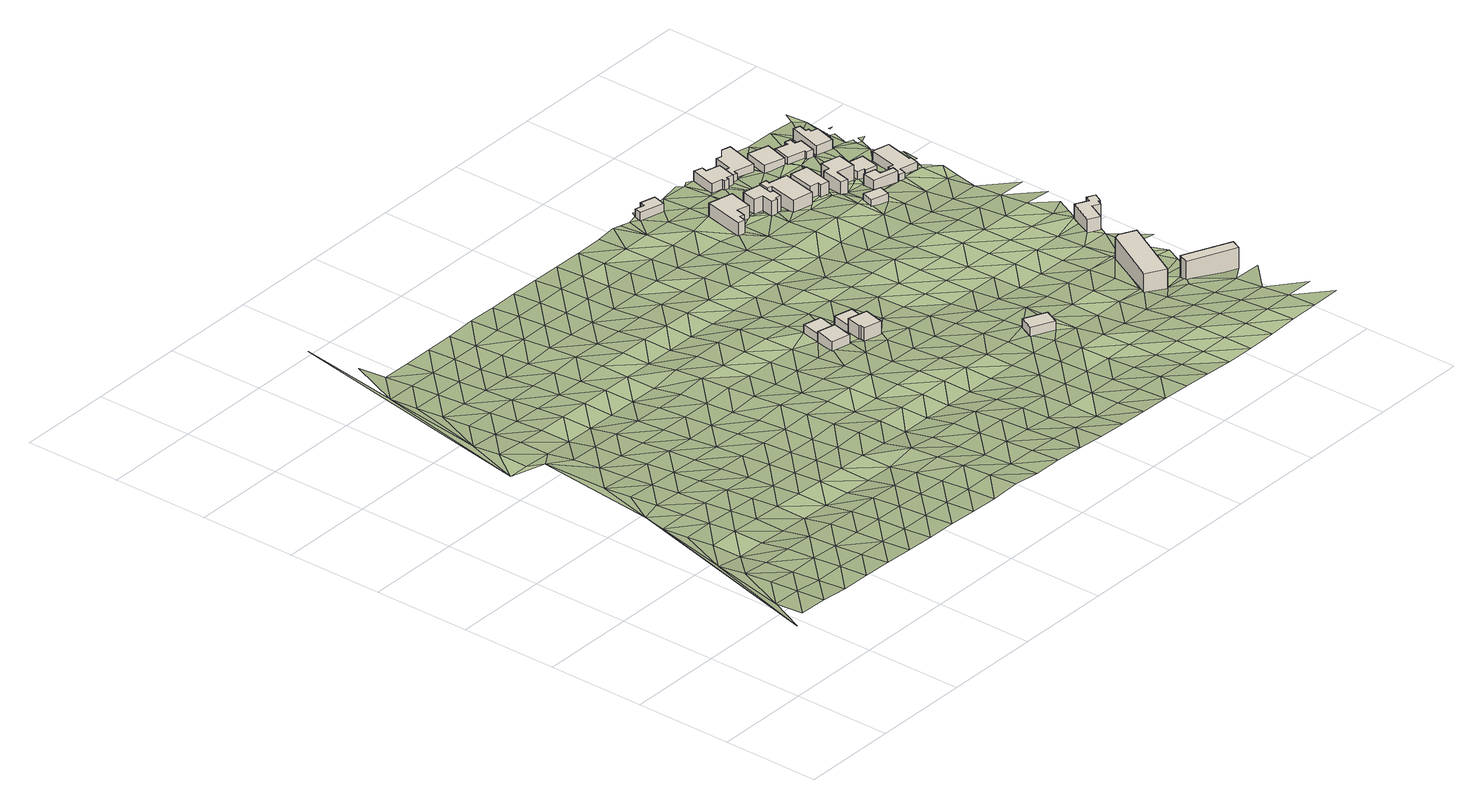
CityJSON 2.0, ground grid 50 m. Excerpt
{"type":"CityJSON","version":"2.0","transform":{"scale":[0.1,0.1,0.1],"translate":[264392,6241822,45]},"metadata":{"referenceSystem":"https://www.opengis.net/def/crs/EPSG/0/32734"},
"CityObjects":{
"building1":{"type":"Building","attributes":{"address":"9 Bideford Road Salt River Cape Town","building":"house","building:levels":1,"building_height":4.1,"roof_height":64.86,"ground_height":60.76,"plus_code":"4FRW3F73+F8G"},"geometry":[{"type":"Solid","lod":"1","boundaries":[[[[0,1,2,3]],[[1,4,5,2]],[[4,6,7,5]],[[6,0,3,7]],[[3,2,5,7]],[[6,4,1,0]]]]}]},
"building2":{"type":"Building","attributes":{"address":"7 Bideford Road Salt River Cape Town","building":"house","building:levels":1,"building_height":4.1,"roof_height":63.64,"ground_height":59.54,"plus_code":"4FRW3F73+G89"},"geometry":[{"type":"Solid","lod":"1","boundaries":[[[[8,9,10,11]],[[9,12,13,10]],[[12,14,15,13]],[[14,8,11,15]],[[11,10,13,15]],[[14,12,9,8]]]]}]},
"building3":{"type":"Building","attributes":{"address":"40 The Avenue Salt River Cape Town","building":"house","building:levels":2,"building_height":6.9,"roof_height":67.48,"ground_height":60.58,"plus_code":"4FRW3F73+F95"},"geometry":[{"type":"Solid","lod":"1","boundaries":[[[[16,17,18,19]],[[17,20,21,18]],[[20,22,23,21]],[[22,24,25,23]],[[24,26,27,25]],[[26,16,19,27]],[[19,18,21,23,25,27]],[[26,24,22,20,17,16]]]]}]},
"building4":{"type":"Building","attributes":{"address":"38 The Avenue Salt River Cape Town","building":"house","building:levels":1,"building_height":4.1,"roof_height":63.48,"ground_height":59.38,"plus_code":"4FRW3F73+FCJ"},"geometry":[{"type":"Solid","lod":"1","boundaries":[[[[28,29,30,31]],[[29,32,33,30]],[[32,34,35,33]],[[34,28,31,35]],[[31,30,33,35]],[[34,32,29,28]]]]}]},
"building5":{"type":"Building","attributes":{"address":"Queens Park Football Club","building":"clubhouse","building:levels":1,"building_height":4.1,"roof_height":67.23,"ground_height":63.13,"plus_code":"4FRW3F73+6HQ"},"geometry":[{"type":"Solid","lod":"1","boundaries":[[[[36,37,38,39]],[[37,40,41,38]],[[40,42,43,41]],[[42,36,39,43]],[[39,38,41,43]],[[42,40,37,36]]]]}]},
"building6":{"type":"Building","attributes":{"address":"32 The Avenue Woodstock 7925 Cape Town","building":"house","building:levels":1,"building_height":4.1,"roof_height":53.55,"ground_height":49.45,"plus_code":"4FRW3F73+XGQ"},"geometry":[{"type":"Solid","lod":"1","boundaries":[[[[44,45,46,47]],[[45,48,49,46]],[[48,50,51,49]],[[50,52,53,51]],[[52,54,55,53]],[[54,44,47,55]],[[47,46,49,51,53,55]],[[54,52,50,48,45,44]]]]}]},
"building7":{"type":"Building","attributes":{"address":"98 Upper Balfour Street Salt River Cape Town","building":"house","building:levels":2,"building_height":6.9,"roof_height":58.13,"ground_height":51.23,"plus_code":"4FRW3F73+VJ7"},"geometry":[{"type":"Solid","lod":"1","boundaries":[[[[56,57,58,59]],[[57,60,61,58]],[[60,62,63,61]],[[62,64,65,63]],[[64,66,67,65]],[[66,68,69,67]],[[68,70,71,69]],[[70,56,59,71]],[[59,58,61,63,65,67,69,71]],[[70,68,66,64,62,60,57,56]]]]}]},
"building8":{"type":"Building","attributes":{"address":"100 Upper Balfour Street Salt River Cape Town","building":"house","building:levels":2,"building_height":6.9,"roof_height":59.14,"ground_height":52.24,"plus_code":"4FRW3F73+RMW"},"geometry":[{"type":"Solid","lod":"1","boundaries":[[[[72,73,74,75]],[[73,76,77,74]],[[76,78,79,77]],[[78,80,81,79]],[[80,82,83,81]],[[82,84,85,83]],[[84,86,87,85]],[[86,88,89,87]],[[88,90,91,89]],[[90,72,75,91]],[[75,74,77,79,81,83,85,87,89,91]],[[90,88,86,84,82,80,78,76,73,72]]]]}]},
"building9":{"type":"Building","attributes":{"building":"apartments","building:levels":3,"building:flats":"8","building_height":9.7,"roof_height":69.96,"ground_height":60.26,"plus_code":"4FRW3F73+6V9"},"geometry":[{"type":"Solid","lod":"1","boundaries":[[[[92,93,94,95]],[[93,96,97,94]],[[96,98,99,97]],[[98,100,101,99]],[[100,92,95,101]],[[95,94,97,99,101]],[[100,98,96,93,92]]]]}]},
"building10":{"type":"Building","attributes":{"address":"102 Upper Balfour Street Salt River Cape Town","building":"house","building:levels":2,"building_height":6.9,"roof_height":58.35,"ground_height":51.45,"plus_code":"4FRW3F73+RPG"},"geometry":[{"type":"Solid","lod":"1","boundaries":[[[[102,103,104,105]],[[103,106,107,104]],[[106,108,109,107]],[[108,110,111,109]],[[110,112,113,111]],[[112,114,115,113]],[[114,116,117,115]],[[116,102,105,117]],[[105,104,107,109,111,113,115,117]],[[116,114,112,110,108,106,103,102]]]]}]},
"building11":{"type":"Building","attributes":{"building":"apartments","building:levels":3,"building:flats":"4","building_height":9.7,"roof_height":71.28,"ground_height":61.58,"plus_code":"4FRW3F73+4XF"},"geometry":[{"type":"Solid","lod":"1","boundaries":[[[[118,119,120,121]],[[119,122,123,120]],[[122,124,125,123]],[[124,118,121,125]],[[121,120,123,125]],[[124,122,119,118]]]]}]},
"building12":{"type":"Building","attributes":{"address":"99 Upper Balfour Street Salt River Cape Town","building":"house","building:levels":1,"building_height":4.1,"roof_height":53.48,"ground_height":49.38,"plus_code":"4FRW3F73+XP3"},"geometry":[{"type":"Solid","lod":"1","boundaries":[[[[126,127,128,129]],[[127,130,131,128]],[[130,132,133,131]],[[132,134,135,133]],[[134,136,137,135]],[[136,138,139,137]],[[138,140,141,139]],[[140,142,143,141]],[[142,144,145,143]],[[144,126,129,145]],[[129,128,131,133,135,137,139,141,143,145]],[[144,142,140,138,136,134,132,130,127,126]]]]}]},
"building13":{"type":"Building","attributes":{"address":"104 Upper Balfour Street Salt River Cape Town","building":"house","building:levels":2,"building_height":6.9,"roof_height":58.35,"ground_height":51.45,"plus_code":"4FRW3F73+RQH"},"geometry":[{"type":"Solid","lod":"1","boundaries":[[[[146,147,148,149]],[[147,150,151,148]],[[150,152,153,151]],[[152,154,155,153]],[[154,156,157,155]],[[156,146,149,157]],[[149,148,151,153,155,157]],[[156,154,152,150,147,146]]]]}]},
"building14":{"type":"Building","attributes":{"building":"yes","building:levels":1,"amenity":"toilets","building_height":4.1,"roof_height":57.24,"ground_height":53.14,"plus_code":"4FRW3F73+PR4"},"geometry":[{"type":"Solid","lod":"1","boundaries":[[[[158,159,160,161]],[[159,162,163,160]],[[162,164,165,163]],[[164,158,161,165]],[[161,160,163,165]],[[164,162,159,158]]]]}]},
"building15":{"type":"Building","attributes":{"address":"101 Upper Balfour Street Salt River Cape Town","building":"house","building:levels":1,"building_height":4.1,"roof_height":52.08,"ground_height":47.98,"plus_code":"4FRW3F73+XQG"},"geometry":[{"type":"Solid","lod":"1","boundaries":[[[[166,167,168,169]],[[167,170,171,168]],[[170,172,173,171]],[[172,174,175,173]],[[174,176,177,175]],[[176,178,179,177]],[[178,180,181,179]],[[180,182,183,181]],[[182,184,185,183]],[[184,166,169,185]],[[169,168,171,173,175,177,179,181,183,185]],[[184,182,180,178,176,174,172,170,167,166]]]]}]},
"building16":{"type":"Building","attributes":{"address":"106 Upper Balfour Street Salt River Cape Town","building":"house","building:levels":2,"building_height":6.9,"roof_height":58.78,"ground_height":51.88,"plus_code":"4FRW3F73+QRX"},"geometry":[{"type":"Solid","lod":"1","boundaries":[[[[186,187,188,189]],[[187,190,191,188]],[[190,192,193,191]],[[192,194,195,193]],[[194,196,197,195]],[[196,198,199,197]],[[198,200,201,199]],[[200,186,189,201]],[[189,188,191,193,195,197,199,201]],[[200,198,196,194,192,190,187,186]]]]}]},
"building17":{"type":"Building","attributes":{"address":"45 Queens Park Road Woodstock Cape Town","building":"house","building:levels":2,"building_height":6.9,"roof_height":64.63,"ground_height":57.73,"plus_code":"4FRW3F73+9XP"},"geometry":[{"type":"Solid","lod":"1","boundaries":[[[[202,203,204,205]],[[203,206,207,204]],[[206,208,209,207]],[[208,210,211,209]],[[210,212,213,211]],[[212,214,215,213]],[[214,216,217,215]],[[216,218,219,217]],[[218,220,221,219]],[[220,202,205,221]],[[205,204,207,209,211,213,215,217,219,221]],[[220,218,216,214,212,210,208,206,203,202]]]]}]},
"building18":{"type":"Building","attributes":{"address":"Woodstock Cape Town","building":"house","building:levels":1,"building_height":4.1,"roof_height":57.24,"ground_height":53.14,"plus_code":"4FRW3F73+PVP"},"geometry":[{"type":"Solid","lod":"1","boundaries":[[[[222,223,224,225]],[[223,226,227,224]],[[226,228,229,227]],[[228,230,231,229]],[[230,232,233,231]],[[232,222,225,233]],[[225,224,227,229,231,233]],[[232,230,228,226,223,222]]]]}]},
"building19":{"type":"Building","attributes":{"address":"103 Upper Balfour Street Salt River Cape Town","building":"house","building:levels":1,"building_height":4.1,"roof_height":52.53,"ground_height":48.43,"plus_code":"4FRW3F73+WRP"},"geometry":[{"type":"Solid","lod":"1","boundaries":[[[[234,235,236,237]],[[235,238,239,236]],[[238,240,241,239]],[[240,234,237,241]],[[237,236,239,241]],[[240,238,235,234]]]]}]},
"building20":{"type":"Building","attributes":{"address":"108 Upper Balfour Street Salt River Cape Town","building":"house","building:levels":1,"building_height":4.1,"roof_height":55.19,"ground_height":51.09,"plus_code":"4FRW3F73+QWR"},"geometry":[{"type":"Solid","lod":"1","boundaries":[[[[242,243,244,245]],[[243,246,247,244]],[[246,248,249,247]],[[248,250,251,249]],[[250,252,253,251]],[[252,242,245,253]],[[245,244,247,249,251,253]],[[252,250,248,246,243,242]]]]}]},
"building21":{"type":"Building","attributes":{"address":"105 Upper Balfour Street Salt River Cape Town","building":"house","building:levels":1,"building_height":4.1,"roof_height":52.53,"ground_height":48.43,"plus_code":"4FRW3F73+WV8"},"geometry":[{"type":"Solid","lod":"1","boundaries":[[[[254,255,256,257]],[[255,258,259,256]],[[258,260,261,259]],[[260,262,263,261]],[[262,264,265,263]],[[264,266,267,265]],[[266,268,269,267]],[[268,270,271,269]],[[270,272,273,271]],[[272,254,257,273]],[[257,256,259,261,263,265,267,269,271,273]],[[272,270,268,266,264,262,260,258,255,254]]]]}]},
"building22":{"type":"Building","attributes":{"address":"110 Upper Balfour Street Salt River Cape Town","building":"house","building:levels":1,"building_height":4.1,"roof_height":54.75,"ground_height":50.65,"plus_code":"4FRW3F73+QXF"},"geometry":[{"type":"Solid","lod":"1","boundaries":[[[[274,275,276,277]],[[275,278,279,276]],[[278,280,281,279]],[[280,282,283,281]],[[282,284,285,283]],[[284,286,287,285]],[[286,288,289,287]],[[288,290,291,289]],[[290,292,293,291]],[[292,274,277,293]],[[277,276,279,281,283,285,287,289,291,293]],[[292,290,288,286,284,282,280,278,275,274]]]]}]},
"building23":{"type":"Building","attributes":{"address":"107 Upper Balfour Street Salt River Cape Town","building":"house","building:levels":1,"building_height":4.1,"roof_height":53.47,"ground_height":49.37,"plus_code":"4FRW3F73+WW5"},"geometry":[{"type":"Solid","lod":"1","boundaries":[[[[294,295,296,297]],[[295,298,299,296]],[[298,300,301,299]],[[300,302,303,301]],[[302,304,305,303]],[[304,306,307,305]],[[306,308,309,307]],[[308,294,297,309]],[[297,296,299,301,303,305,307,309]],[[308,306,304,302,300,298,295,294]]]]}]},
"terrain1":{"type":"TINRelief","geometry":[{"type":"CompositeSurface","lod":"1","boundaries":[[[310,311,312]],[[310,313,314]],[[313,315,314]],[[310,314,316]],[[316,317,310]],[[310,317,311]],[[315,318,314]],[[311,319,312]],[[315,320,318]],[[321,316,314]],[[316,321,317]],[[314,318,321]],[[317,322,311]],[[317,321,323]],[[318,320,324]],[[312,319,325]],[[317,323,322]],[[320,326,324]],[[321,318,327]],[[311,322,328]],[[327,323,321]],[[318,324,327]],[[311,328,329]],[[322,323,330]],[[329,319,311]],[[330,323,327]],[[324,326,331]],[[322,332,328]],[[322,330,333]],[[326,334,331]],[[335,327,324]],[[322,333,332]],[[328,336,329]],[[324,331,335]],[[330,327,337]],[[319,329,336]],[[328,332,336]],[[337,333,330]],[[335,337,327]],[[334,338,331]],[[339,325,319]],[[332,333,340]],[[319,336,339]],[[331,338,335]],[[340,333,337]],[[334,341,338]],[[336,332,342]],[[325,339,343]],[[332,340,344]],[[345,337,335]],[[338,346,335]],[[325,343,347]],[[332,344,342]],[[339,336,348]],[[345,335,346]],[[340,337,349]],[[347,350,325]],[[343,339,348]],[[338,341,351]],[[348,336,342]],[[349,344,340]],[[349,337,345]],[[341,352,351]],[[353,346,338]],[[347,343,354]],[[350,355,325]],[[348,356,343]],[[342,344,357]],[[338,351,353]],[[344,349,358]],[[347,354,350]],[[345,346,359]],[[343,356,354]],[[344,358,357]],[[360,348,342]],[[345,359,349]],[[359,346,353]],[[348,360,356]],[[351,352,361]],[[360,342,357]],[[362,350,354]],[[358,349,363]],[[364,365,366]],[[362,367,350]],[[359,363,349]],[[352,368,361]],[[364,366,355]],[[369,353,351]],[[350,367,355]],[[370,354,356]],[[366,365,371]],[[356,360,372]],[[358,373,357]],[[351,361,369]],[[363,374,358]],[[375,359,353]],[[356,372,370]],[[357,373,360]],[[376,362,354]],[[358,374,373]],[[364,377,365]],[[359,375,363]],[[377,364,355]],[[375,353,369]],[[367,378,355]],[[362,376,367]],[[376,354,370]],[[372,360,379]],[[368,380,361]],[[355,378,377]],[[379,360,373]],[[365,381,371]],[[363,382,374]],[[363,375,383]],[[368,384,380]],[[365,377,385]],[[366,371,386]],[[378,367,387]],[[388,370,372]],[[369,361,389]],[[367,376,390]],[[388,372,379]],[[363,383,382]],[[365,385,381]],[[373,374,391]],[[367,390,387]],[[361,380,389]],[[377,378,392]],[[375,369,393]],[[376,370,394]],[[371,381,395]],[[370,388,396]],[[374,382,391]],[[397,379,373]],[[393,383,375]],[[392,385,377]],[[392,378,387]],[[393,369,389]],[[394,390,376]],[[395,398,371]],[[394,370,396]],[[380,384,399]],[[373,391,397]],[[388,379,400]],[[382,383,401]],[[381,385,402]],[[371,398,403]],[[401,383,393]],[[384,404,399]],[[402,385,392]],[[387,390,405]],[[396,388,400]],[[406,389,380]],[[397,400,379]],[[403,386,371]],[[390,394,407]],[[408,395,381]],[[391,382,409]],[[390,407,405]],[[381,402,410]],[[380,399,406]],[[382,401,411]],[[412,392,387]],[[396,413,394]],[[414,393,389]],[[395,408,398]],[[366,386,415]],[[381,410,408]],[[400,413,396]],[[382,411,409]],[[397,391,416]],[[405,412,387]],[[414,389,406]],[[407,394,417]],[[401,393,418]],[[402,392,419]],[[399,404,420]],[[391,409,416]],[[413,417,394]],[[421,400,397]],[[403,398,422]],[[419,410,402]],[[418,411,401]],[[398,408,423]],[[412,419,392]],[[418,393,414]],[[424,405,407]],[[404,425,420]],[[400,421,413]],[[426,406,399]],[[421,397,416]],[[422,398,423]],[[407,417,424]],[[427,386,403]],[[408,410,428]],[[405,429,412]],[[414,406,426]],[[411,430,409]],[[410,419,431]],[[399,420,426]],[[411,418,432]],[[403,422,427]],[[424,429,405]],[[428,423,408]],[[413,433,417]],[[410,431,428]],[[413,421,434]],[[411,432,430]],[[435,416,409]],[[418,414,436]],[[425,437,420]],[[419,412,438]],[[386,427,439]],[[429,440,412]],[[413,434,433]],[[436,414,426]],[[441,424,417]],[[409,430,435]],[[423,442,422]],[[421,416,443]],[[431,419,438]],[[444,432,418]],[[423,428,445]],[[386,439,446]],[[438,412,440]],[[424,441,429]],[[420,447,426]],[[441,417,433]],[[436,444,418]],[[443,434,421]],[[443,416,435]],[[442,423,445]],[[447,420,437]],[[427,422,448]],[[431,449,428]],[[450,436,426]],[[430,432,451]],[[438,449,431]],[[444,452,432]],[[439,427,448]],[[429,453,440]],[[433,434,454]],[[422,442,448]],[[429,441,455]],[[450,426,447]],[[445,428,456]],[[454,434,443]],[[432,452,451]],[[457,435,430]],[[436,458,444]],[[449,456,428]],[[429,455,453]],[[437,459,447]],[[460,438,440]],[[458,436,450]],[[441,433,461]],[[439,448,462]],[[430,451,457]],[[433,454,463]],[[442,445,464]],[[465,443,435]],[[438,460,449]],[[456,466,445]],[[460,440,453]],[[461,455,441]],[[444,467,452]],[[461,433,463]],[[444,458,468]],[[447,469,450]],[[465,435,457]],[[464,445,466]],[[447,459,470]],[[471,448,442]],[[454,443,472]],[[444,468,467]],[[473,456,449]],[[453,455,474]],[[451,452,475]],[[449,460,476]],[[447,470,469]],[[472,463,454]],[[458,450,477]],[[442,464,471]],[[474,455,461]],[[472,443,465]],[[462,448,478]],[[456,473,466]],[[451,475,457]],[[449,476,473]],[[452,467,475]],[[477,468,458]],[[450,469,477]],[[479,470,459]],[[460,453,480]],[[478,448,471]],[[453,474,481]],[[457,482,465]],[[483,461,463]],[[463,472,484]],[[464,466,485]],[[480,476,460]],[[467,468,486]],[[475,482,457]],[[466,473,487]],[[480,453,481]],[[469,470,488]],[[484,483,463]],[[486,468,477]],[[474,461,489]],[[472,465,490]],[[485,466,487]],[[488,470,479]],[[491,471,464]],[[482,490,465]],[[473,476,492]],[[489,481,474]],[[475,467,493]],[[489,461,483]],[[476,480,494]],[[467,486,495]],[[496,484,472]],[[497,477,469]],[[464,485,491]],[[469,488,498]],[[499,478,471]],[[492,487,473]],[[493,482,475]],[[476,494,492]],[[490,496,472]],[[467,495,493]],[[480,481,500]],[[469,498,497]],[[486,477,501]],[[491,499,471]],[[481,489,500]],[[483,484,502]],[[488,479,503]],[[496,504,484]],[[487,505,485]],[[490,482,506]],[[501,495,486]],[[507,494,480]],[[482,493,508]],[[487,492,509]],[[501,477,497]],[[483,502,489]],[[503,498,488]],[[484,504,502]],[[503,479,510]],[[500,507,480]],[[485,505,491]],[[490,506,496]],[[482,508,506]],[[505,487,509]],[[492,494,511]],[[500,489,512]],[[495,513,493]],[[507,511,494]],[[495,501,514]],[[497,498,515]],[[512,489,502]],[[498,503,516]],[[517,499,491]],[[508,493,513]],[[518,509,492]],[[496,519,504]],[[505,520,491]],[[496,506,521]],[[495,514,513]],[[507,500,522]],[[497,515,501]],[[511,518,492]],[[498,516,515]],[[510,523,503]],[[517,491,520]],[[522,500,512]],[[496,521,519]],[[524,502,504]],[[506,508,525]],[[505,509,526]],[[514,501,527]],[[513,528,508]],[[518,529,509]],[[502,524,512]],[[511,507,530]],[[516,503,531]],[[524,504,519]],[[515,527,501]],[[507,522,532]],[[506,525,521]],[[508,528,525]],[[526,509,529]],[[523,531,503]],[[533,520,505]],[[511,530,518]],[[507,532,530]],[[513,514,534]],[[527,535,514]],[[522,512,536]],[[519,521,537]],[[538,515,516]],[[505,526,533]],[[512,524,539]],[[531,540,516]],[[517,520,541]],[[513,534,528]],[[537,521,525]],[[514,535,534]],[[518,542,529]],[[532,522,536]],[[515,538,527]],[[518,530,543]],[[512,539,536]],[[516,540,538]],[[523,544,531]],[[541,520,533]],[[545,525,528]],[[524,519,546]],[[518,543,542]],[[519,537,547]],[[526,529,548]],[[549,535,527]],[[528,534,545]],[[546,539,524]],[[532,550,530]],[[546,519,547]],[[549,527,538]],[[536,551,532]],[[531,552,540]],[[548,529,542]],[[531,544,553]],[[554,533,526]],[[550,543,530]],[[555,537,525]],[[525,545,556]],[[532,551,550]],[[557,534,535]],[[531,553,552]],[[535,549,558]],[[559,547,537]],[[560,536,539]],[[538,540,561]],[[526,548,554]],[[539,546,562]],[[555,525,556]],[[563,541,533]],[[542,543,564]],[[534,557,545]],[[535,558,557]],[[536,560,551]],[[559,537,555]],[[564,543,550]],[[539,562,560]],[[540,552,561]],[[546,547,1]],[[549,538,565]],[[566,553,544]],[[563,533,554]],[[567,556,545]],[[559,1,547]],[[542,568,548]],[[558,549,565]],[[567,545,557]],[[542,564,569]],[[565,538,561]],[[550,551,570]],[[552,553,571]],[[562,546,572]],[[551,560,573]],[[559,555,574]],[[568,542,569]],[[571,553,566]],[[546,1,572]],[[554,548,575]],[[555,556,576]],[[558,577,557]],[[567,578,556]],[[551,573,570]],[[564,550,579]],[[562,580,560]],[[558,565,577]],[[581,561,552]],[[574,555,22]],[[548,568,575]],[[576,556,578]],[[552,571,582]],[[580,562,572]],[[563,554,583]],[[579,569,564]],[[567,557,584]],[[579,550,570]],[[555,576,22]],[[573,560,585]],[[552,582,581]],[[584,557,577]],[[22,17,574]],[[586,565,561]],[[583,554,575]],[[585,560,580]],[[17,16,574]],[[578,567,587]],[[17,22,20]],[[571,566,588]],[[0,574,16]],[[568,569,589]],[[572,12,580]],[[570,573,590]],[[567,584,587]],[[569,579,591]],[[586,561,581]],[[588,582,571]],[[577,565,592]],[[593,0,16]],[[594,22,576]],[[588,566,595]],[[585,590,573]],[[589,569,591]],[[593,596,0]],[[596,12,0]],[[597,575,568]],[[570,598,579]],[[599,576,578]],[[592,584,577]],[[578,587,600]],[[592,565,586]],[[593,16,26]],[[601,585,580]],[[601,580,12]],[[590,598,570]],[[602,581,582]],[[596,603,12]],[[576,599,594]],[[568,589,597]],[[599,578,600]],[[582,588,604]],[[26,605,593]],[[606,583,575]],[[591,579,607]],[[601,12,603]],[[587,584,608]],[[598,607,579]],[[582,604,602]],[[584,592,609]],[[596,29,603]],[[610,586,581]],[[588,595,611]],[[612,590,585]],[[606,575,597]],[[613,585,601]],[[594,614,26]],[[608,600,587]],[[608,584,609]],[[594,599,614]],[[26,614,605]],[[589,591,615]],[[590,612,598]],[[607,616,591]],[[612,585,613]],[[610,581,602]],[[605,614,29]],[[617,604,588]],[[592,586,618]],[[619,603,29]],[[601,603,620]],[[615,591,616]],[[611,617,588]],[[621,597,589]],[[599,600,622]],[[609,592,623]],[[600,608,624]],[[610,618,586]],[[29,614,619]],[[625,607,598]],[[620,613,601]],[[602,604,626]],[[620,603,619]],[[598,612,627]],[[622,614,599]],[[589,615,621]],[[622,600,624]],[[617,626,604]],[[618,623,592]],[[628,606,597]],[[607,625,616]],[[609,629,608]],[[598,627,625]],[[610,602,630]],[[623,629,609]],[[617,611,631]],[[612,613,632]],[[628,597,621]],[[613,620,633]],[[626,630,602]],[[624,608,634]],[[635,619,614]],[[614,622,636]],[[616,637,615]],[[632,627,612]],[[616,625,638]],[[632,613,633]],[[634,608,629]],[[623,618,37]],[[620,619,635]],[[626,617,639]],[[618,610,640]],[[614,636,635]],[[630,641,610]],[[615,637,621]],[[624,642,622]],[[637,616,638]],[[617,631,639]],[[642,624,634]],[[640,610,641]],[[625,627,643]],[[644,633,620]],[[630,626,645]],[[640,37,618]],[[627,632,646]],[[621,647,628]],[[636,622,648]],[[644,620,635]],[[639,645,626]],[[643,638,625]],[[647,621,637]],[[627,646,643]],[[648,622,642]],[[641,630,649]],[[633,650,632]],[[651,634,629]],[[37,640,40]],[[636,652,635]],[[631,653,639]],[[644,650,633]],[[645,649,630]],[[651,629,40]],[[642,634,651]],[[654,628,647]],[[636,648,652]],[[40,640,655]],[[637,638,656]],[[657,646,632]],[[638,643,658]],[[659,644,635]],[[645,639,660]],[[640,641,661]],[[641,649,662]],[[650,657,632]],[[40,655,651]],[[637,656,647]],[[656,638,658]],[[659,635,652]],[[660,639,653]],[[643,646,663]],[[648,642,664]],[[640,661,655]],[[651,665,642]],[[641,662,661]],[[644,666,650]],[[649,645,667]],[[657,663,646]],[[652,648,664]],[[668,654,647]],[[666,644,659]],[[642,665,664]],[[645,660,667]],[[651,655,669]],[[670,658,643]],[[647,656,671]],[[649,672,662]],[[663,670,643]],[[661,669,655]],[[647,671,668]],[[659,652,673]],[[653,674,660]],[[657,650,675]],[[650,666,676]],[[667,672,649]],[[665,651,677]],[[664,673,652]],[[658,678,656]],[[663,657,675]],[[669,677,651]],[[670,679,658]],[[675,650,676]],[[667,660,680]],[[681,661,662]],[[672,682,662]],[[671,683,668]],[[671,656,678]],[[666,659,684]],[[658,679,678]],[[673,685,659]],[[680,660,674]],[[686,670,663]],[[664,665,687]],[[661,681,669]],[[677,688,665]],[[662,682,681]],[[683,671,689]],[[689,668,683]],[[684,676,666]],[[672,667,690]],[[659,685,684]],[[663,675,686]],[[673,664,687]],[[665,688,687]],[[680,690,667]],[[671,691,689]],[[692,679,670]],[[693,671,678]],[[693,691,671]],[[694,677,669]],[[672,695,682]],[[670,686,696]],[[669,681,697]],[[692,678,679]],[[692,670,696]],[[685,673,698]],[[674,699,680]],[[700,675,676]],[[676,684,701]],[[690,695,672]],[[689,691,702]],[[677,694,688]],[[669,697,694]],[[687,698,673]],[[700,676,701]],[[682,703,681]],[[685,704,684]],[[686,675,705]],[[690,680,706]],[[695,707,682]],[[692,696,708]],[[57,678,692]],[[57,693,678]],[[702,709,710]],[[691,693,711]],[[698,704,685]],[[699,706,680]],[[702,712,709]],[[696,686,705]],[[713,687,688]],[[714,697,681]],[[682,707,703]],[[715,708,696]],[[688,694,716]],[[705,675,700]],[[717,709,712]],[[715,718,708]],[[701,684,719]],[[695,690,720]],[[687,713,698]],[[681,703,714]],[[704,719,684]],[[688,716,713]],[[706,720,690]],[[693,721,711]],[[721,693,57]],[[694,697,722]],[[723,707,695]],[[696,724,715]],[[705,725,696]],[[697,714,726]],[[715,727,728]],[[706,699,729]],[[730,700,701]],[[719,731,701]],[[695,720,723]],[[722,716,694]],[[704,698,732]],[[707,733,703]],[[697,726,722]],[[698,713,734]],[[724,696,725]],[[735,44,711]],[[711,721,735]],[[730,701,731]],[[727,715,724]],[[719,704,732]],[[736,705,700]],[[737,720,706]],[[721,57,56]],[[698,734,732]],[[738,707,723]],[[733,707,738]],[[729,737,706]],[[705,736,725]],[[713,716,739]],[[740,741,727]],[[716,722,742]],[[736,700,730]],[[724,740,727]],[[703,743,714]],[[741,744,727]],[[731,719,745]],[[746,723,720]],[[744,56,727]],[[747,724,725]],[[721,748,735]],[[743,726,714]],[[739,734,713]],[[741,740,749]],[[732,745,719]],[[716,742,739]],[[737,746,720]],[[749,740,724]],[[56,748,721]],[[747,725,750]],[[751,733,738]],[[744,752,56]],[[726,743,722]],[[723,753,738]],[[725,736,754]],[[725,754,750]],[[755,756,747]],[[748,56,752]],[[751,122,733]],[[757,733,122]],[[734,758,732]],[[737,729,759]],[[730,731,760]],[[755,747,750]],[[745,761,731]],[[746,753,723]],[[752,744,72]],[[742,722,762]],[[753,751,738]],[[763,735,748]],[[734,739,758]],[[764,735,763]],[[730,760,736]],[[760,731,761]],[[750,765,755]],[[766,767,768]],[[769,745,732]],[[746,737,770]],[[743,762,722]],[[755,765,768]],[[757,93,733]],[[72,108,752]],[[767,766,72]],[[748,752,771]],[[754,772,750]],[[742,773,739]],[[768,765,766]],[[769,732,758]],[[748,774,763]],[[72,766,108]],[[757,122,775]],[[776,754,736]],[[752,108,777]],[[748,771,774]],[[773,742,762]],[[777,771,752]],[[778,761,745]],[[776,736,760]],[[118,751,753]],[[132,763,774]],[[758,739,779]],[[753,746,780]],[[743,781,762]],[[771,782,774]],[[769,778,745]],[[783,763,132]],[[106,777,108]],[[784,772,754]],[[762,781,773]],[[779,739,773]],[[785,757,775]],[[771,777,786]],[[757,787,93]],[[754,776,784]],[[785,787,757]],[[106,103,788]],[[789,772,790]],[[760,791,776]],[[758,792,769]],[[760,761,793]],[[778,794,761]],[[789,788,772]],[[775,122,119]],[[788,777,106]],[[795,786,777]],[[796,786,795]],[[772,784,790]],[[792,758,779]],[[790,797,789]],[[798,132,130]],[[776,791,799]],[[791,760,159]],[[761,794,793]],[[800,795,777]],[[773,781,801]],[[147,788,789]],[[781,93,802]],[[130,127,803]],[[776,804,784]],[[799,804,776]],[[779,773,805]],[[806,795,800]],[[784,807,790]],[[785,775,808]],[[798,130,803]],[[809,778,769]],[[795,806,810]],[[793,159,760]],[[777,788,811]],[[769,792,812]],[[127,126,803]],[[795,810,126]],[[93,787,813]],[[804,807,784]],[[802,801,781]],[[813,787,785]],[[800,777,814]],[[802,93,813]],[[788,147,811]],[[804,799,815]],[[778,809,794]],[[773,801,805]],[[126,810,816]],[[769,812,809]],[[807,804,817]],[[811,814,777]],[[174,803,126]],[[818,800,819]],[[799,162,820]],[[126,816,174]],[[792,779,821]],[[822,779,805]],[[815,799,823]],[[146,811,147]],[[820,159,793]],[[817,146,807]],[[820,823,799]],[[162,159,820]],[[800,814,819]],[[812,792,824]],[[793,794,825]],[[805,801,826]],[[822,821,779]],[[794,809,827]],[[815,828,829]],[[801,802,830]],[[187,146,817]],[[831,815,823]],[[817,190,187]],[[825,820,793]],[[828,815,831]],[[822,805,821]],[[792,821,824]],[[814,832,819]],[[825,794,827]],[[174,172,170]],[[833,811,146]],[[834,814,811]],[[829,828,835]],[[836,832,814]],[[809,812,837]],[[838,823,820]],[[824,839,812]],[[833,146,187]],[[832,167,819]],[[840,828,831]],[[840,835,828]],[[837,827,809]],[[834,811,833]],[[836,167,832]],[[812,839,837]],[[820,825,841]],[[833,187,842]],[[843,824,821]],[[187,186,842]],[[844,840,831]],[[820,841,838]],[[844,831,232]],[[845,835,840]],[[840,844,846]],[[835,845,186]],[[232,847,848]],[[834,833,849]],[[839,824,850]],[[824,843,850]],[[825,827,851]],[[852,844,232]],[[853,834,849]],[[827,837,854]],[[841,825,855]],[[836,856,167]],[[857,838,841]],[[857,848,838]],[[842,858,833]],[[858,842,186]],[[849,833,859]],[[860,232,848]],[[834,853,861]],[[841,855,857]],[[235,834,861]],[[852,232,860]],[[856,836,235]],[[857,860,848]],[[862,186,845]],[[851,827,854]],[[825,851,855]],[[859,863,849]],[[235,861,853]],[[839,864,837]],[[865,852,860]],[[858,859,833]],[[252,852,865]],[[860,866,865]],[[862,845,252]],[[186,862,858]],[[853,867,235]],[[867,856,235]],[[868,869,855]],[[853,870,867]],[[854,837,871]],[[865,866,275]],[[865,275,252]],[[855,851,872]],[[851,854,873]],[[862,874,858]],[[862,252,275]],[[855,872,868]],[[874,875,858]],[[875,262,858]],[[262,266,264]],[[876,856,867]],[[877,874,862]],[[875,878,262]],[[875,874,877]],[[867,266,879]],[[262,878,266]],[[851,873,880]],[[868,872,881]],[[872,851,880]],[[868,881,882]],[[862,275,883]],[[878,875,879]],[[884,882,885]],[[879,266,878]],[[862,883,877]],[[880,881,872]],[[885,882,881]],[[876,867,879]],[[886,884,885]],[[886,883,275]],[[887,885,888]],[[889,876,879]],[[885,887,886]],[[890,891,889]],[[877,883,892]],[[295,891,893]],[[877,892,894]],[[877,895,295]],[[895,877,894]],[[896,889,891]],[[883,897,892]],[[891,295,896]],[[898,894,892]],[[899,876,889]],[[895,894,900]],[[295,895,896]],[[897,901,902]],[[889,896,903]],[[903,899,889]],[[895,903,896]],[[904,905,906]],[[903,907,899]]]}]}
},
"vertices":[
[2296,1660,145],[2202,1682,145],[2202,1682,199],[2296,1660,199],[2177,1577,145],[2177,1577,199],[2272,1555,145],[2272,1555,199],
[2202,1682,144],[2296,1660,144],[2296,1660,186],[2202,1682,186],[2320,1759,144],[2320,1759,186],[2224,1780,144],[2224,1780,186],
[2340,1619,156],[2323,1542,156],[2323,1542,225],[2340,1619,225],[2331,1540,156],[2331,1540,225],[2325,1515,156],[2325,1515,225],[2416,1493,156],[2416,1493,225],[2441,1596,156],[2441,1596,225],
[2439,1600,135],[2463,1698,135],[2463,1698,185],[2439,1600,185],[2368,1721,135],[2368,1721,185],[2344,1623,135],[2344,1623,185],
[2797,947,176],[2911,895,176],[2911,895,222],[2797,947,222],[2946,970,176],[2946,970,222],[2833,1023,176],[2833,1023,222],
[2767,3076,42],[2690,3096,42],[2690,3096,85],[2767,3076,85],[2683,3068,42],[2683,3068,85],[2634,3081,42],[2634,3081,85],[2624,3044,42],[2624,3044,85],[2750,3011,42],[2750,3011,85],
[2949,2782,62],[2822,2811,62],[2822,2811,131],[2949,2782,131],[2774,2605,62],[2774,2605,131],[2812,2596,62],[2812,2596,131],[2821,2632,62],[2821,2632,131],[2844,2626,62],[2844,2626,131],[2855,2675,62],[2855,2675,131],[2920,2660,62],[2920,2660,131],
[3070,2722,52],[2978,2740,52],[2978,2740,141],[3070,2722,141],[2962,2664,52],[2962,2664,141],[3008,2655,52],[3008,2655,141],[2996,2593,52],[2996,2593,141],[3028,2587,52],[3028,2587,141],[3031,2599,52],[3031,2599,141],[3061,2593,52],[3061,2593,141],[3071,2645,52],[3071,2645,141],[3055,2649,52],[3055,2649,141],
[3531,759,139],[3698,1071,139],[3698,1071,250],[3531,759,250],[3618,1113,139],[3618,1113,250],[3587,1106,139],[3587,1106,250],[3430,813,139],[3430,813,250],
[3218,2688,52],[3121,2708,52],[3121,2708,134],[3218,2688,134],[3126,2730,52],[3126,2730,134],[3089,2738,52],[3089,2738,134],[3079,2687,52],[3079,2687,134],[3104,2681,52],[3104,2681,134],[3072,2532,52],[3072,2532,134],[3180,2509,52],[3180,2509,134],
[3854,613,153],[3878,665,153],[3878,665,263],[3854,613,263],[3639,773,153],[3639,773,263],[3615,721,153],[3615,721,263],
[3156,3022,35],[3083,3040,35],[3083,3040,85],[3156,3022,85],[3091,3069,35],[3091,3069,85],[3045,3080,35],[3045,3080,85],[3012,2951,35],[3012,2951,85],[3070,2937,35],[3070,2937,85],[3067,2924,35],[3067,2924,85],[3092,2918,35],[3092,2918,85],[3096,2931,35],[3096,2931,85],[3131,2922,35],[3131,2922,85],
[3329,2663,65],[3238,2681,65],[3238,2681,134],[3329,2663,134],[3210,2547,65],[3210,2547,134],[3255,2538,65],[3255,2538,134],[3251,2519,65],[3251,2519,134],[3297,2510,65],[3297,2510,134],
[3311,2278,81],[3400,2253,81],[3400,2253,122],[3311,2278,122],[3418,2313,81],[3418,2313,122],[3329,2339,81],[3329,2339,122],
[3278,2925,30],[3326,3099,30],[3326,3099,71],[3278,2925,71],[3281,3111,30],[3281,3111,71],[3239,3076,30],[3239,3076,71],[3208,3085,30],[3208,3085,71],[3182,2989,30],[3182,2989,71],[3162,2994,30],[3162,2994,71],[3147,2938,30],[3147,2938,71],[3168,2932,30],[3168,2932,71],[3174,2953,30],[3174,2953,71],
[3489,2606,57],[3388,2628,57],[3388,2628,138],[3489,2606,138],[3376,2574,57],[3376,2574,138],[3347,2580,57],[3347,2580,138],[3321,2461,57],[3321,2461,138],[3358,2453,57],[3358,2453,138],[3375,2527,57],[3375,2527,138],[3467,2507,57],[3467,2507,138],
[3761,1481,120],[3696,1353,120],[3696,1353,196],[3761,1481,196],[3754,1324,120],[3754,1324,196],[3798,1411,120],[3798,1411,196],[3836,1392,120],[3836,1392,196],[3848,1416,120],[3848,1416,196],[3858,1411,120],[3858,1411,196],[3881,1457,120],[3881,1457,196],[3840,1477,120],[3840,1477,196],[3825,1448,120],[3825,1448,196],
[3460,2442,61],[3442,2372,61],[3442,2372,122],[3460,2442,122],[3573,2340,61],[3573,2340,122],[3582,2374,61],[3582,2374,122],[3512,2391,61],[3512,2391,122],[3520,2427,61],[3520,2427,122],
[3399,2847,34],[3434,2969,34],[3434,2969,75],[3399,2847,75],[3325,2999,34],[3325,2999,75],[3291,2877,34],[3291,2877,75],
[3497,2583,52],[3479,2497,52],[3479,2497,102],[3497,2583,102],[3518,2489,52],[3518,2489,102],[3515,2476,52],[3515,2476,102],[3576,2463,52],[3576,2463,102],[3597,2562,52],[3597,2562,102],
[3410,2839,32],[3500,2815,32],[3500,2815,75],[3410,2839,75],[3498,2805,32],[3498,2805,75],[3535,2795,32],[3535,2795,75],[3559,2883,32],[3559,2883,75],[3526,2892,32],[3526,2892,75],[3535,2925,32],[3535,2925,75],[3506,2933,32],[3506,2933,75],[3500,2911,32],[3500,2911,75],[3434,2929,32],[3434,2929,75],
[3752,2539,47],[3663,2559,47],[3663,2559,98],[3752,2539,98],[3629,2413,47],[3629,2413,98],[3603,2419,47],[3603,2419,98],[3585,2341,47],[3585,2341,98],[3615,2334,47],[3615,2334,98],[3623,2366,47],[3623,2366,98],[3717,2345,47],[3717,2345,98],[3728,2393,47],[3728,2393,98],[3719,2395,47],[3719,2395,98],
[3641,2770,29],[3673,2881,29],[3673,2881,85],[3641,2770,85],[3638,2891,29],[3638,2891,85],[3643,2907,29],[3643,2907,85],[3626,2912,29],[3626,2912,85],[3638,2954,29],[3638,2954,85],[3602,2964,29],[3602,2964,85],[3555,2794,29],[3555,2794,85],
[129,230,338],[279,680,287],[1,3,374],[129,80,351],[279,230,335],[279,80,347],[279,380,324],[279,530,310],[429,230,318],[429,1125,237],[429,80,332],[429,380,304],[429,680,265],[429,530,294],[579,230,318],[471,1257,226],[579,80,332],[579,380,304],[429,835,265],[429,980,249],[579,530,294],[730,230,310],[579,835,265],[579,680,265],[730,80,325],[730,380,296],[579,980,249],[730,530,285],[880,230,304],[579,1125,237],[730,680,257],[880,80,320],[730,980,242],[579,1280,226],[730,835,257],[880,530,279],[880,380,293],[579,1430,212],[730,1125,229],[880,680,250],[579,1580,199],[1030,230,299],[1030,80,314],[1030,380,289],[730,1430,202],[648,1978,138],[730,1280,219],[880,980,236],[880,835,250],[1030,530,273],[880,1125,224],[1180,230,297],[730,1580,187],[1030,680,244],[579,2030,138],[579,2185,138],[469,2029,138],[730,1730,173],[1180,80,312],[1180,380,286],[880,1430,196],[579,2330,123],[880,1280,211],[1030,980,229],[1030,835,244],[1180,530,271],[880,1580,181],[730,2030,130],[730,1880,158],[1030,1125,218],[1330,230,293],[730,2330,114],[1180,835,239],[1180,680,239],[1330,80,305],[730,2185,130],[730,2930,61],[880,1880,152],[1030,1280,202],[1330,380,280],[880,1730,165],[1180,980,225],[880,2030,121],[1330,530,265],[1030,1580,178],[730,2480,100],[1030,1430,190],[1180,1125,212],[730,2630,88],[1481,230,288],[1180,1280,197],[1330,680,233],[880,2185,121],[730,2780,75],[1481,80,298],[1030,1880,149],[1481,380,275],[1030,1730,160],[880,2480,95],[1330,980,219],[880,2330,109],[1330,835,233],[1030,2030,118],[1180,1430,184],[1481,530,261],[880,3525,7],[1330,1125,204],[1180,1580,169],[1481,680,229],[1030,2185,118],[1631,230,292],[1330,1280,193],[880,2780,73],[880,2630,84],[1180,1730,156],[1631,80,303],[1631,380,282],[880,2930,60],[1030,2480,93],[1180,1880,146],[1481,980,214],[1030,2330,105],[1481,835,229],[1330,1580,166],[1330,1430,181],[1481,1125,200],[1631,530,269],[1781,80,286],[1180,2185,116],[880,3080,46],[1180,2030,116],[1330,1730,153],[1030,2780,69],[1481,1280,192],[1631,680,257],[1030,2630,82],[880,3235,32],[1781,230,277],[1030,2930,56],[1180,2330,104],[1781,380,265],[1631,980,221],[1631,835,221],[1330,2030,114],[1481,1430,179],[1330,1880,142],[1180,2480,92],[1631,1125,208],[1781,530,251],[1931,80,286],[1330,2185,114],[1481,1730,151],[1030,3080,46],[1481,1580,163],[1180,2780,62],[1631,1280,197],[1180,2630,79],[1781,835,208],[1781,680,241],[1931,380,265],[1931,230,277],[1180,2930,54],[1631,1430,188],[1330,2480,90],[1481,1880,138],[1781,980,208],[1330,2330,102],[1931,530,251],[1180,3080,45],[2081,80,277],[1481,2185,112],[1481,2030,112],[1781,1125,198],[1631,1730,159],[1631,1580,174],[1330,2780,62],[1931,680,241],[1330,2630,77],[2081,230,268],[1631,1880,151],[1781,1280,192],[1330,2930,55],[1481,2480,100],[1931,980,208],[1481,2330,112],[1931,835,208],[1781,1430,180],[2081,530,245],[2081,380,256],[1330,3080,44],[1631,2030,136],[2081,680,232],[1781,1730,150],[2232,230,251],[1781,1580,164],[1481,2780,75],[1931,1280,192],[1631,2185,107],[1931,1125,198],[1481,2630,87],[2232,80,264],[1631,2330,107],[1781,1880,146],[2081,980,202],[2081,835,202],[2232,530,237],[2232,380,242],[1481,3080,52],[1631,2480,97],[1931,1580,164],[1481,2930,63],[1931,1430,180],[1781,2030,135],[2382,80,257],[1931,1730,150],[2081,1280,190],[1631,2780,74],[2232,680,222],[2081,1125,198],[1631,2630,84],[1781,2330,105],[2382,230,238],[1781,2185,105],[1631,2930,63],[2232,980,200],[2232,835,200],[1931,2030,135],[2081,1430,176],[2382,530,228],[1931,1880,146],[2382,380,235],[1631,3080,50],[1781,2630,77],[1781,2480,90],[2532,80,251],[2232,1125,197],[2081,1730,145],[2081,1580,158],[1781,2780,69],[2382,680,212],[1931,2330,105],[1931,2185,105],[2532,380,230],[2532,230,237],[1781,2930,62],[2232,1430,173],[2232,1280,187],[2382,980,199],[2382,835,199],[2177,1577,158],[2081,2030,131],[2532,530,218],[2081,1880,142],[1781,3080,50],[1931,2480,90],[2532,680,207],[2682,80,245],[2382,1125,192],[1931,2780,69],[1931,2630,77],[2081,2330,101],[2682,230,236],[2224,1780,145],[2081,2185,101],[2272,1555,158],[1931,2930,62],[2382,1430,166],[2532,835,196],[2382,1280,181],[2081,2480,85],[2232,1880,133],[2682,530,212],[2682,380,227],[1931,3080,48],[2532,980,196],[2232,2030,122],[2682,680,204],[2532,1125,184],[2832,230,231],[2081,2780,62],[2232,2185,97],[2081,2630,76],[2682,835,189],[2344,1623,156],[2416,1493,166],[2832,80,239],[2368,1721,144],[2081,2930,56],[2232,2330,97],[2532,1430,159],[2532,1280,173],[2382,1880,126],[2832,530,208],[2382,1730,144],[2832,380,219],[2439,1600,156],[2081,3080,46],[2232,2480,81],[2682,1125,176],[2682,980,189],[2832,680,203],[2982,80,231],[2382,2185,94],[2382,2030,119],[2532,1580,148],[2232,2780,61],[2232,2630,77],[2982,230,222],[2832,835,181],[2532,1730,135],[2532,1880,123],[2232,2930,53],[2682,1430,149],[2797,947,181],[2682,1280,168],[2382,2480,81],[2982,380,213],[2382,2330,94],[2232,3080,46],[2833,1023,181],[2982,530,208],[3132,80,220],[2532,2185,92],[2532,2030,120],[2832,1125,172],[2682,1730,131],[2682,1580,136],[2382,2780,59],[2382,2630,73],[3132,230,218],[2982,835,176],[2982,680,202],[2832,1280,162],[2532,2480,81],[2682,1880,123],[3132,380,213],[2532,2330,92],[2382,2930,55],[2832,1430,139],[3132,530,206],[2682,2030,115],[2982,1125,168],[2832,1580,133],[3283,80,220],[2382,3080,46],[2982,980,176],[2532,2780,61],[2682,2185,89],[2532,2630,68],[2832,1730,130],[3283,230,218],[3132,835,168],[3132,680,187],[2682,2330,89],[2982,1430,136],[2982,1280,151],[2832,1880,125],[3283,380,213],[2495,3092,46],[3132,980,168],[2682,2480,80],[2532,2930,56],[3283,530,206],[2982,1580,132],[3433,80,223],[2832,2185,88],[2832,2030,118],[3132,1125,153],[2682,2780,64],[2682,2630,68],[3433,230,220],[3283,835,168],[3283,680,187],[2532,3080,46],[2982,1880,123],[2982,1730,128],[2832,2330,88],[3132,1430,133],[3132,1280,138],[2579,3067,46],[3433,380,213],[2624,3044,45],[2774,2605,70],[2682,2930,53],[3283,1125,153],[3433,530,197],[2832,2480,80],[3283,980,168],[3132,1580,129],[3583,80,228],[2982,2185,93],[2982,2030,114],[2634,3081,45],[3430,813,161],[3132,1730,124],[2982,2330,93],[3583,230,222],[3433,680,180],[2812,2596,70],[2682,3080,45],[2650,3108,45],[2750,3011,45],[2683,3068,45],[3283,1430,133],[3433,835,161],[2844,2626,70],[3283,1280,138],[2690,3096,45],[2821,2632,70],[3132,1880,118],[3583,380,210],[2832,2930,50],[3433,1125,148],[3583,530,192],[2996,2593,72],[2982,2480,84],[3433,980,161],[2920,2660,72],[2855,2675,70],[3733,80,231],[3132,2185,96],[3132,2030,105],[3283,1730,124],[3531,759,153],[3283,1580,129],[2832,3080,42],[3132,2330,96],[3733,230,224],[3583,680,177],[3433,1430,132],[2982,2630,72],[2962,2664,72],[3433,1280,137],[3587,1106,147],[2978,2740,62],[3283,1880,118],[3733,380,207],[3028,2587,72],[2982,2930,44],[3008,2655,72],[3072,2532,79],[3615,721,176],[2982,2780,62],[3733,530,193],[3132,2480,78],[3061,2593,65],[3031,2599,72],[3583,835,153],[3433,1580,127],[3883,80,233],[3283,2185,96],[3283,2030,105],[3583,1125,147],[2982,3080,35],[2955,3109,35],[3104,2681,65],[3079,2687,65],[3055,2649,72],[3071,2645,65],[3433,1730,122],[3883,230,223],[3067,2924,44],[3180,2509,79],[3583,1280,139],[3012,2951,44],[3733,835,140],[3283,2330,96],[3132,2780,52],[3433,1880,113],[3583,1430,131],[3883,530,188],[3618,1113,147],[3070,2937,44],[3012,3097,35],[3283,2480,78],[3761,889,140],[3092,2918,44],[3733,980,140],[3218,2688,65],[3210,2547,79],[3251,2519,79],[3311,2278,96],[3583,1580,126],[3433,2185,81],[3433,2030,97],[3131,2922,44],[3096,2931,44],[3255,2538,79],[3086,3113,35],[3329,2339,96],[3168,2932,44],[3733,1280,135],[3733,1125,139],[3132,3080,35],[3321,2461,79],[3696,1353,135],[3147,2938,44],[3297,2510,79],[3828,821,125],[3583,1880,107],[3162,2994,44],[3283,2780,52],[3583,1730,122],[3797,965,140],[3291,2877,39],[3358,2453,69],[3182,2989,44],[3347,2580,65],[3174,2953,44],[3278,2925,39],[3433,2330,81],[3761,1481,127],[3733,1430,127],[3442,2372,81],[3733,1580,121],[3583,2185,72],[3754,1324,135],[3583,2030,92],[3433,2480,69],[3375,2527,69],[3883,1125,118],[3460,2442,69],[3283,2930,39],[3433,2780,47],[3399,2847,47],[3467,2507,69],[3325,2999,39],[3733,1880,100],[3573,2340,72],[3733,1730,118],[3479,2497,69],[3583,2330,72],[3433,2630,57],[3793,1540,121],[3515,2476,61],[3497,2583,57],[3518,2489,61],[3512,2391,72],[3582,2374,72],[3410,2839,47],[3839,1626,115],[3733,2185,68],[3576,2463,61],[3434,2929,34],[3733,2030,89],[3615,2334,72],[3433,3080,26],[3585,2341,72],[3535,2795,44],[3498,2805,47],[3603,2419,61],[3433,2930,34],[3583,2630,52],[3500,2815,47],[3883,1730,106],[3583,2480,61],[3629,2413,61],[3506,2933,34],[3717,2345,68],[3623,2366,72],[3500,2911,34],[3883,1880,95],[3733,2330,68],[3780,2169,68],[3583,2780,44],[3555,2794,44],[3583,3080,24],[3641,2770,44],[3583,2930,32],[3602,2964,32],[3804,2269,68],[3745,2354,68],[3728,2393,68],[3733,2630,47],[3719,2395,68],[3756,2399,68],[3752,2539,56],[3800,2492,56],[3777,2394,68],[3638,2954,32],[3626,2912,32],[3643,2907,32],[3743,2713,40],[3638,2891,32],[3715,2754,40],[3716,2847,40],[3733,2930,29],[3770,2705,40],[3752,2743,40],[3733,3080,13],[3742,2839,40],[3814,2725,37],[3779,2736,40],[3770,3024,13],[3773,2892,29],[3792,2894,29],[3775,2900,29],[3762,3134,13]
]}
